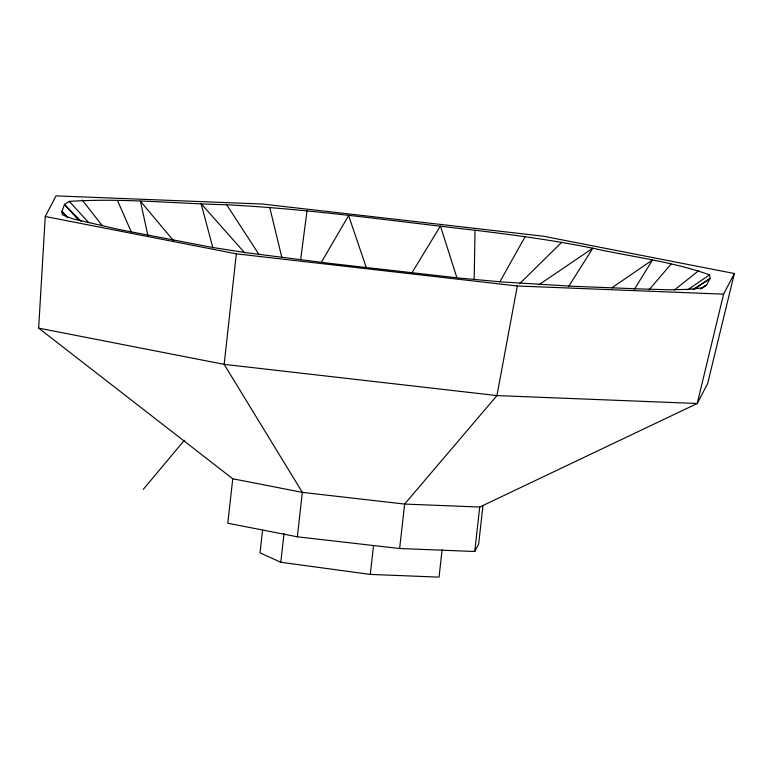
<?xml version="1.0" encoding="UTF-8"?>
<svg xmlns="http://www.w3.org/2000/svg" width="773" height="773" viewBox="0 0 773 773"><rect width="100%" height="100%" fill="white"/><g stroke="black" fill="none" stroke-linecap="round" stroke-linejoin="round"><path stroke-width="1.16" d="M474.168 279.159L475.028 230.228C392.346 220.972 309.857 208.971 226.692 204.777C174.283 203.502 121.641 197.917 69.28 201.386L64.459 204.468L61.956 211.512L62.313 214.73L72.44 218.749L118.858 229.484L211.908 247.35L246.123 252.684L329.453 263.351L459.462 278.077L501.522 281.913L572.87 286.281L638.034 288.86L669.679 289.807L689.033 289.334L702.097 287.942L706.532 285.034L710.174 278.386L709.546 274.859C671.969 261.39 631.657 256.936 592.814 248.21C553.864 240.326 514.46 235.011 475.028 230.228M38.65 328.119L45.259 216.498L56.014 195.878L262.308 204.033L543.284 236.2L734.35 273.526L707.672 383.476L697.227 403.506L479.724 507.04L404.627 504.073L302.33 492.362L232.76 478.777L38.65 328.119L224.16 364.354L496.942 395.583L697.227 403.506L723.586 294.155L734.35 273.526M45.259 216.498L236.325 253.824L224.16 364.354L302.33 492.362L297.344 536.81L399.641 548.521L474.738 551.497L478.661 543.989L482.99 505.387M232.76 478.777L227.774 523.224L297.344 536.81M262.569 530.104L260.018 552.859L280.783 562.271L370.296 574.407L439.045 577.122L442.127 549.574M280.783 562.271L284.01 533.534M370.296 574.407L373.523 545.661M399.641 548.521L404.627 504.073L496.942 395.583L517.301 285.991L723.586 294.155M474.738 551.497L479.724 507.04M300.639 259.796L307.007 210.787M499.802 281.923L525.138 236.654M321.452 262.173L348.623 215.551L366.392 267.864M411.796 273.033L440.436 225.996L456.862 277.642M634.227 289.575L652.557 259.883L611.762 287.894M568.59 286.609L592.814 248.21L539.032 284.696M143.295 489.357L184.332 440.281M649.069 289.807L670.993 264.144M519.601 283.72L561.633 242.364M674.278 290.078L698.811 270.589M701.604 288.416L706.532 285.034L700.483 288.957M694.367 289.218L710.174 278.386L693.004 289.517M687.641 289.817L709.546 274.859M236.325 253.824L517.301 285.991M81.416 221.561L64.459 204.468L78.943 220.595M67.889 217.513L61.956 211.512L67.58 217.802M69.28 201.386L88.808 222.711M244.877 253.051L201.067 203.599L212.933 247.901M173.664 240.799L140.415 201.202L147.885 235.33M82.218 200.004L102.191 225.658M226.692 204.777L258.839 254.259M117.448 200.458L131.449 232.277M269.729 207.415L281.865 257.525"/></g></svg>
